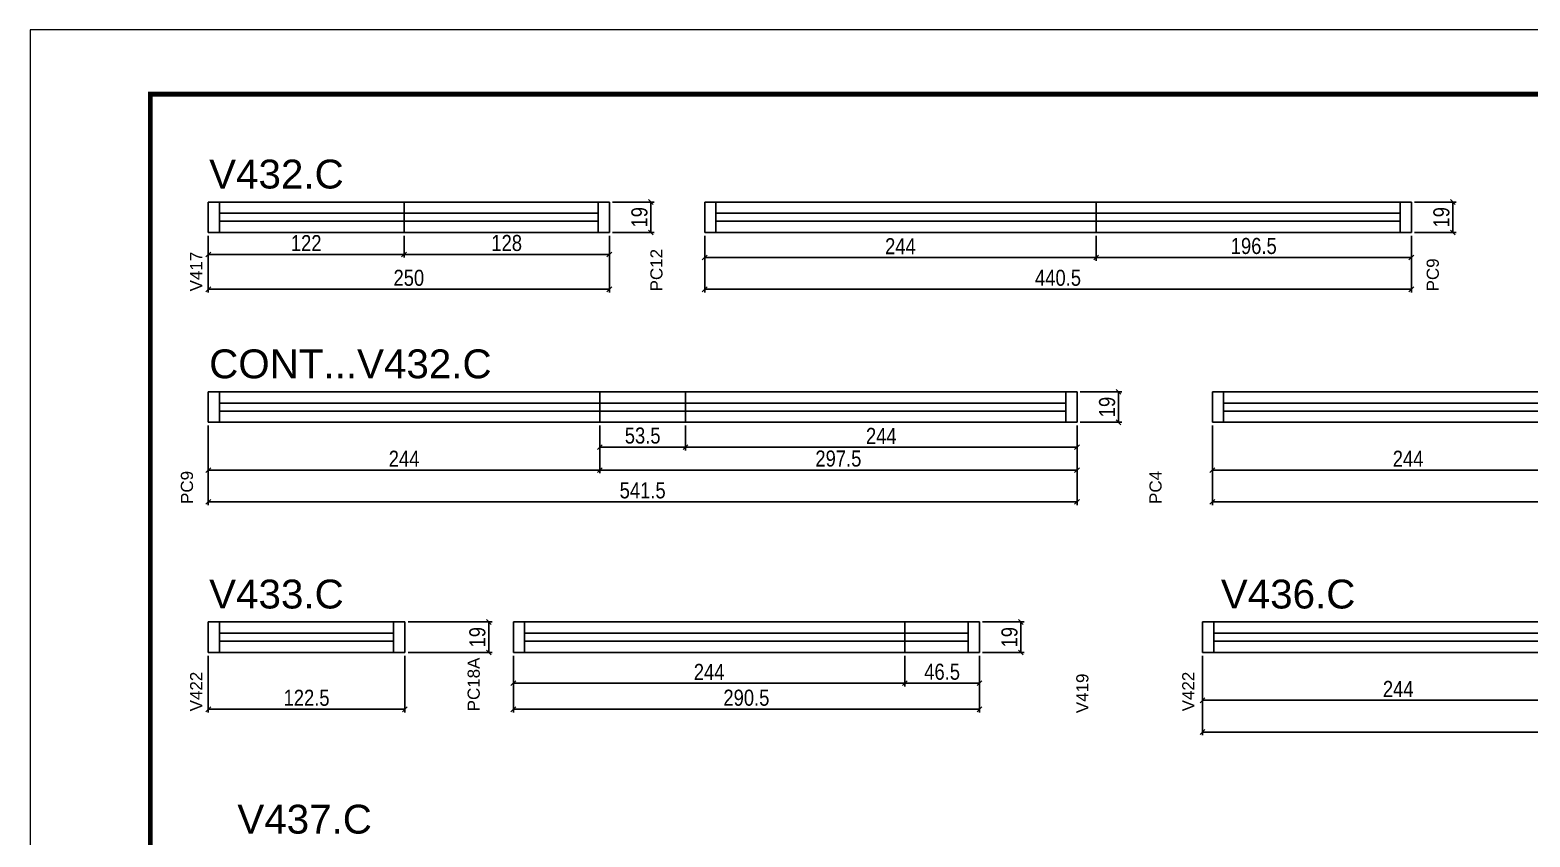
# Model space of a CAD drawing. Extents: x -3394 to 16474, y 3662 to 14397.
# Drawn here: x 7442 to 8377, y 11597 to 12099 of the extents above; entities that cross this region are included whole.
import ezdxf

# ---------------------------------------------------------------- set-up
doc = ezdxf.new("R2010")
doc.units = 0
doc.linetypes.add('DASHED', pattern=[0.75, 0.5, -0.25])
doc.layers.get('0').update_dxf_attribs({"linetype": 'CONTINUOUS'})
doc.layers.get('Defpoints').update_dxf_attribs({"linetype": 'CONTINUOUS'})
for name, color, linetype in [('COTA', 241, 'CONTINUOUS'), ('NOMENCLATURA', 7, 'CONTINUOUS'), ('Painéis', 200, 'CONTINUOUS'), ('SARR_2.2x7', 40, 'CONTINUOUS')]:
    doc.layers.add(name, color=color, linetype=linetype)
doc.layers.add('Folhas', color=255, linetype='CONTINUOUS', lineweight=9)
doc.layers.add('SARRAFO DE PRESSAO', color=251, linetype='DASHED', lineweight=9)
doc.styles.add('ARIAL', font='arial.ttf')
doc.styles.add('COTA TECNICA', font='techl___.ttf', dxfattribs={"height": 10})
doc.dimstyles.new('PAINEL', dxfattribs={"dimtxt": 10, "dimasz": 3, "dimexe": 3, "dimexo": 3, "dimgap": 3, "dimtad": 1, "dimdec": 1, "dimzin": 12, "dimdsep": 46, "dimtxsty": 'COTA TECNICA', "dimblk1": 'OBLIQUE', "dimblk2": 'OBLIQUE', "dimsah": 1, "dimcen": 0.9, "dimclrd": 4, "dimclre": 4, "dimclrt": 240, "dimadec": 1, "dimazin": 3, "dimtfac": 1, "dimtdec": 1, "dimtmove": 0, "dimatfit": 3, "dimfxl": 1, "dimtolj": 1, "dimtzin": 12, "dimarcsym": 0})

# ---------------------------------------------------------------- blocks, each defined once
blk = doc.blocks.new('9999999999')
at = {"layer": 'Folhas'}
blk.add_lwpolyline([(98138.98, 34190.21), (99623.98, 34190.21), (99623.98, 35240.21), (98138.98, 35240.21)], close=True, dxfattribs=at)
at = {"layer": 'Folhas', "color": 30, "const_width": 3}
blk.add_lwpolyline([(98213.98, 34230.21), (99583.98, 34230.21), (99583.98, 35200.21), (98213.98, 35200.21)], close=True, dxfattribs=at)
blk = doc.blocks.new('_Oblique')
at = {"color": 0, "linetype": 'ByBlock', "lineweight": -2}
blk.add_line((-0.5, -0.5), (0.5, 0.5), dxfattribs=at)
blk = doc.blocks.new('*D217')
at = {"layer": 'COTA', "color": 4, "linetype": 'Continuous', "lineweight": -2, "transparency": 16777216}
for p, q in [((7805.33, 11992.23), (7831.2, 11992.23)), ((7829.2, 11992.23), (7829.2, 11973.23)), ((7805.33, 11973.23), (7831.2, 11973.23))]:
    blk.add_line(p, q, dxfattribs=at)
at = {"layer": 'Defpoints', "color": 0, "linetype": 'Continuous', "transparency": 16777216}
for p in [(7803.33, 11992.23), (7803.33, 11973.23), (7829.2, 11973.23)]:
    blk.add_point(p, dxfattribs=at)
at = {"layer": 'COTA', "color": 4, "linetype": 'Continuous', "lineweight": -2, "transparency": 16777216, "xscale": 3, "yscale": 3, "zscale": 3}
for p, rotation in [((7829.2, 11992.23), 90), ((7829.2, 11973.23), 270)]:
    blk.add_blockref('_Oblique', p, dxfattribs=dict(at, rotation=rotation))
at = {"layer": 'COTA', "color": 240, "linetype": 'Continuous', "transparency": 16777216, "insert": (7822.11, 11982.73), "char_height": 10, "attachment_point": 5, "rotation": 90, "style": 'COTA TECNICA'}
blk.add_mtext('\\A1;19', dxfattribs=at)
blk = doc.blocks.new('*D218')
at = {"layer": 'COTA', "color": 4, "linetype": 'Continuous', "lineweight": -2, "transparency": 16777216}
for p, q in [((7553.36, 11971.23), (7553.36, 11935.85)), ((7803.33, 11971.23), (7803.33, 11935.85)), ((7803.33, 11937.85), (7553.36, 11937.85))]:
    blk.add_line(p, q, dxfattribs=at)
at = {"layer": 'Defpoints', "color": 0, "linetype": 'Continuous', "transparency": 16777216}
for p in [(7553.36, 11973.23), (7803.33, 11973.23), (7553.36, 11937.85)]:
    blk.add_point(p, dxfattribs=at)
at = {"layer": 'COTA', "color": 4, "linetype": 'Continuous', "lineweight": -2, "transparency": 16777216, "xscale": 3, "yscale": 3, "zscale": 3, "rotation": 180}
blk.add_blockref('_Oblique', (7553.36, 11937.85), dxfattribs=at)
at = {"layer": 'COTA', "color": 4, "linetype": 'Continuous', "lineweight": -2, "transparency": 16777216, "xscale": 3, "yscale": 3, "zscale": 3}
blk.add_blockref('_Oblique', (7803.33, 11937.85), dxfattribs=at)
at = {"layer": 'COTA', "color": 240, "linetype": 'Continuous', "transparency": 16777216, "insert": (7678.34, 11944.96), "char_height": 10, "attachment_point": 5, "style": 'COTA TECNICA'}
blk.add_mtext('\\A1;250', dxfattribs=at)
blk = doc.blocks.new('*D219')
at = {"layer": 'COTA', "color": 4, "linetype": 'Continuous', "lineweight": -2, "transparency": 16777216}
for p, q in [((8305.22, 11992.23), (8331.09, 11992.23)), ((8329.09, 11992.23), (8329.09, 11973.23)), ((8305.22, 11973.23), (8331.09, 11973.23))]:
    blk.add_line(p, q, dxfattribs=at)
at = {"layer": 'Defpoints', "color": 0, "linetype": 'Continuous', "transparency": 16777216}
for p in [(8303.22, 11992.23), (8303.22, 11973.23), (8329.09, 11973.23)]:
    blk.add_point(p, dxfattribs=at)
at = {"layer": 'COTA', "color": 4, "linetype": 'Continuous', "lineweight": -2, "transparency": 16777216, "xscale": 3, "yscale": 3, "zscale": 3}
for p, rotation in [((8329.09, 11992.23), 90), ((8329.09, 11973.23), 270)]:
    blk.add_blockref('_Oblique', p, dxfattribs=dict(at, rotation=rotation))
at = {"layer": 'COTA', "color": 240, "linetype": 'Continuous', "transparency": 16777216, "insert": (8322, 11982.73), "char_height": 10, "attachment_point": 5, "rotation": 90, "style": 'COTA TECNICA'}
blk.add_mtext('\\A1;19', dxfattribs=at)
blk = doc.blocks.new('*D220')
at = {"layer": 'COTA', "color": 4, "linetype": 'Continuous', "lineweight": -2, "transparency": 16777216}
for p, q in [((7862.76, 11971.23), (7862.76, 11935.85)), ((8303.22, 11971.23), (8303.22, 11935.85)), ((8303.22, 11937.85), (7862.76, 11937.85))]:
    blk.add_line(p, q, dxfattribs=at)
at = {"layer": 'Defpoints', "color": 0, "linetype": 'Continuous', "transparency": 16777216}
for p in [(7862.76, 11973.23), (8303.22, 11973.23), (7862.76, 11937.85)]:
    blk.add_point(p, dxfattribs=at)
at = {"layer": 'COTA', "color": 4, "linetype": 'Continuous', "lineweight": -2, "transparency": 16777216, "xscale": 3, "yscale": 3, "zscale": 3, "rotation": 180}
blk.add_blockref('_Oblique', (7862.76, 11937.85), dxfattribs=at)
at = {"layer": 'COTA', "color": 4, "linetype": 'Continuous', "lineweight": -2, "transparency": 16777216, "xscale": 3, "yscale": 3, "zscale": 3}
blk.add_blockref('_Oblique', (8303.22, 11937.85), dxfattribs=at)
at = {"layer": 'COTA', "color": 240, "linetype": 'Continuous', "transparency": 16777216, "insert": (8082.99, 11944.96), "char_height": 10, "attachment_point": 5, "style": 'COTA TECNICA'}
blk.add_mtext('\\A1;440.5', dxfattribs=at)
blk = doc.blocks.new('*D221')
at = {"layer": 'COTA', "color": 4, "linetype": 'Continuous', "lineweight": -2, "transparency": 16777216}
for p, q in [((7862.76, 11971.23), (7862.76, 11955.64)), ((8106.76, 11971.23), (8106.76, 11955.64)), ((7862.76, 11957.64), (8106.76, 11957.64))]:
    blk.add_line(p, q, dxfattribs=at)
at = {"layer": 'Defpoints', "color": 0, "linetype": 'Continuous', "transparency": 16777216}
for p in [(7862.76, 11973.23), (8106.76, 11973.23), (8106.76, 11957.64)]:
    blk.add_point(p, dxfattribs=at)
at = {"layer": 'COTA', "color": 4, "linetype": 'Continuous', "lineweight": -2, "transparency": 16777216, "xscale": 3, "yscale": 3, "zscale": 3, "rotation": 180}
blk.add_blockref('_Oblique', (7862.76, 11957.64), dxfattribs=at)
at = {"layer": 'COTA', "color": 4, "linetype": 'Continuous', "lineweight": -2, "transparency": 16777216, "xscale": 3, "yscale": 3, "zscale": 3}
blk.add_blockref('_Oblique', (8106.76, 11957.64), dxfattribs=at)
at = {"layer": 'COTA', "color": 240, "linetype": 'Continuous', "transparency": 16777216, "insert": (7984.76, 11964.71), "char_height": 10, "attachment_point": 5, "style": 'COTA TECNICA'}
blk.add_mtext('\\A1;244', dxfattribs=at)
blk = doc.blocks.new('*D222')
at = {"layer": 'COTA', "color": 4, "linetype": 'Continuous', "lineweight": -2, "transparency": 16777216}
for p, q in [((8106.76, 11971.23), (8106.76, 11955.64)), ((8303.22, 11971.23), (8303.22, 11955.64)), ((8106.76, 11957.64), (8303.22, 11957.64))]:
    blk.add_line(p, q, dxfattribs=at)
at = {"layer": 'Defpoints', "color": 0, "linetype": 'Continuous', "transparency": 16777216}
for p in [(8106.76, 11973.23), (8303.22, 11973.23), (8303.22, 11957.64)]:
    blk.add_point(p, dxfattribs=at)
at = {"layer": 'COTA', "color": 4, "linetype": 'Continuous', "lineweight": -2, "transparency": 16777216, "xscale": 3, "yscale": 3, "zscale": 3, "rotation": 180}
blk.add_blockref('_Oblique', (8106.76, 11957.64), dxfattribs=at)
at = {"layer": 'COTA', "color": 4, "linetype": 'Continuous', "lineweight": -2, "transparency": 16777216, "xscale": 3, "yscale": 3, "zscale": 3}
blk.add_blockref('_Oblique', (8303.22, 11957.64), dxfattribs=at)
at = {"layer": 'COTA', "color": 240, "linetype": 'Continuous', "transparency": 16777216, "insert": (8204.99, 11964.78), "char_height": 10, "attachment_point": 5, "style": 'COTA TECNICA'}
blk.add_mtext('\\A1;196.5', dxfattribs=at)
blk = doc.blocks.new('*D223')
at = {"layer": 'COTA', "color": 4, "linetype": 'Continuous', "lineweight": -2, "transparency": 16777216}
for p, q in [((8096.83, 11873.99), (8122.7, 11873.99)), ((8120.7, 11873.99), (8120.7, 11854.99)), ((8096.83, 11854.99), (8122.7, 11854.99))]:
    blk.add_line(p, q, dxfattribs=at)
at = {"layer": 'Defpoints', "color": 0, "linetype": 'Continuous', "transparency": 16777216}
for p in [(8094.83, 11873.99), (8094.83, 11854.99), (8120.7, 11854.99)]:
    blk.add_point(p, dxfattribs=at)
at = {"layer": 'COTA', "color": 4, "linetype": 'Continuous', "lineweight": -2, "transparency": 16777216, "xscale": 3, "yscale": 3, "zscale": 3}
for p, rotation in [((8120.7, 11873.99), 90), ((8120.7, 11854.99), 270)]:
    blk.add_blockref('_Oblique', p, dxfattribs=dict(at, rotation=rotation))
at = {"layer": 'COTA', "color": 240, "linetype": 'Continuous', "transparency": 16777216, "insert": (8113.61, 11864.49), "char_height": 10, "attachment_point": 5, "rotation": 90, "style": 'COTA TECNICA'}
blk.add_mtext('\\A1;19', dxfattribs=at)
blk = doc.blocks.new('*D224')
at = {"layer": 'COTA', "color": 4, "linetype": 'Continuous', "lineweight": -2, "transparency": 16777216}
for p, q in [((7553.36, 11852.99), (7553.36, 11803.42)), ((8094.83, 11852.99), (8094.83, 11803.42)), ((8094.83, 11805.42), (7553.36, 11805.42))]:
    blk.add_line(p, q, dxfattribs=at)
at = {"layer": 'Defpoints', "color": 0, "linetype": 'Continuous', "transparency": 16777216}
for p in [(7553.36, 11854.99), (8094.83, 11854.99), (7553.36, 11805.42)]:
    blk.add_point(p, dxfattribs=at)
at = {"layer": 'COTA', "color": 4, "linetype": 'Continuous', "lineweight": -2, "transparency": 16777216, "xscale": 3, "yscale": 3, "zscale": 3, "rotation": 180}
blk.add_blockref('_Oblique', (7553.36, 11805.42), dxfattribs=at)
at = {"layer": 'COTA', "color": 4, "linetype": 'Continuous', "lineweight": -2, "transparency": 16777216, "xscale": 3, "yscale": 3, "zscale": 3}
blk.add_blockref('_Oblique', (8094.83, 11805.42), dxfattribs=at)
at = {"layer": 'COTA', "color": 240, "linetype": 'Continuous', "transparency": 16777216, "insert": (7824.09, 11812.53), "char_height": 10, "attachment_point": 5, "style": 'COTA TECNICA'}
blk.add_mtext('\\A1;541.5', dxfattribs=at)
blk = doc.blocks.new('*D225')
at = {"layer": 'COTA', "color": 4, "linetype": 'Continuous', "lineweight": -2, "transparency": 16777216}
for p, q in [((7553.36, 11852.99), (7553.36, 11823.21)), ((7797.36, 11852.99), (7797.36, 11823.21)), ((7553.36, 11825.21), (7797.36, 11825.21))]:
    blk.add_line(p, q, dxfattribs=at)
at = {"layer": 'Defpoints', "color": 0, "linetype": 'Continuous', "transparency": 16777216}
for p in [(7553.36, 11854.99), (7797.36, 11854.99), (7797.36, 11825.21)]:
    blk.add_point(p, dxfattribs=at)
at = {"layer": 'COTA', "color": 4, "linetype": 'Continuous', "lineweight": -2, "transparency": 16777216, "xscale": 3, "yscale": 3, "zscale": 3, "rotation": 180}
blk.add_blockref('_Oblique', (7553.36, 11825.21), dxfattribs=at)
at = {"layer": 'COTA', "color": 4, "linetype": 'Continuous', "lineweight": -2, "transparency": 16777216, "xscale": 3, "yscale": 3, "zscale": 3}
blk.add_blockref('_Oblique', (7797.36, 11825.21), dxfattribs=at)
at = {"layer": 'COTA', "color": 240, "linetype": 'Continuous', "transparency": 16777216, "insert": (7675.36, 11832.29), "char_height": 10, "attachment_point": 5, "style": 'COTA TECNICA'}
blk.add_mtext('\\A1;244', dxfattribs=at)
blk = doc.blocks.new('*D226')
at = {"layer": 'COTA', "color": 4, "linetype": 'Continuous', "lineweight": -2, "transparency": 16777216}
for p, q in [((7797.36, 11852.99), (7797.36, 11823.21)), ((8094.83, 11852.99), (8094.83, 11823.21)), ((7797.36, 11825.21), (8094.83, 11825.21))]:
    blk.add_line(p, q, dxfattribs=at)
at = {"layer": 'Defpoints', "color": 0, "linetype": 'Continuous', "transparency": 16777216}
for p in [(7797.36, 11854.99), (8094.83, 11854.99), (8094.83, 11825.21)]:
    blk.add_point(p, dxfattribs=at)
at = {"layer": 'COTA', "color": 4, "linetype": 'Continuous', "lineweight": -2, "transparency": 16777216, "xscale": 3, "yscale": 3, "zscale": 3, "rotation": 180}
blk.add_blockref('_Oblique', (7797.36, 11825.21), dxfattribs=at)
at = {"layer": 'COTA', "color": 4, "linetype": 'Continuous', "lineweight": -2, "transparency": 16777216, "xscale": 3, "yscale": 3, "zscale": 3}
blk.add_blockref('_Oblique', (8094.83, 11825.21), dxfattribs=at)
at = {"layer": 'COTA', "color": 240, "linetype": 'Continuous', "transparency": 16777216, "insert": (7946.09, 11832.35), "char_height": 10, "attachment_point": 5, "style": 'COTA TECNICA'}
blk.add_mtext('\\A1;297.5', dxfattribs=at)
blk = doc.blocks.new('*D227')
at = {"layer": 'COTA', "color": 4, "linetype": 'Continuous', "lineweight": -2, "transparency": 16777216}
for p, q in [((7797.36, 11852.99), (7797.36, 11837.45)), ((7850.83, 11852.99), (7850.83, 11837.45)), ((7797.36, 11839.45), (7850.83, 11839.45))]:
    blk.add_line(p, q, dxfattribs=at)
at = {"layer": 'Defpoints', "color": 0, "linetype": 'Continuous', "transparency": 16777216}
for p in [(7797.36, 11854.99), (7850.83, 11854.99), (7850.83, 11839.45)]:
    blk.add_point(p, dxfattribs=at)
at = {"layer": 'COTA', "color": 4, "linetype": 'Continuous', "lineweight": -2, "transparency": 16777216, "xscale": 3, "yscale": 3, "zscale": 3, "rotation": 180}
blk.add_blockref('_Oblique', (7797.36, 11839.45), dxfattribs=at)
at = {"layer": 'COTA', "color": 4, "linetype": 'Continuous', "lineweight": -2, "transparency": 16777216, "xscale": 3, "yscale": 3, "zscale": 3}
blk.add_blockref('_Oblique', (7850.83, 11839.45), dxfattribs=at)
at = {"layer": 'COTA', "color": 240, "linetype": 'Continuous', "transparency": 16777216, "insert": (7824.09, 11846.67), "char_height": 10, "attachment_point": 5, "style": 'COTA TECNICA'}
blk.add_mtext('\\A1;53.5', dxfattribs=at)
blk = doc.blocks.new('*D228')
at = {"layer": 'COTA', "color": 4, "linetype": 'Continuous', "lineweight": -2, "transparency": 16777216}
for p, q in [((7850.83, 11852.99), (7850.83, 11837.45)), ((8094.83, 11852.99), (8094.83, 11837.45)), ((7850.83, 11839.45), (8094.83, 11839.45))]:
    blk.add_line(p, q, dxfattribs=at)
at = {"layer": 'Defpoints', "color": 0, "linetype": 'Continuous', "transparency": 16777216}
for p in [(7850.83, 11854.99), (8094.83, 11854.99), (8094.83, 11839.45)]:
    blk.add_point(p, dxfattribs=at)
at = {"layer": 'COTA', "color": 4, "linetype": 'Continuous', "lineweight": -2, "transparency": 16777216, "xscale": 3, "yscale": 3, "zscale": 3, "rotation": 180}
blk.add_blockref('_Oblique', (7850.83, 11839.45), dxfattribs=at)
at = {"layer": 'COTA', "color": 4, "linetype": 'Continuous', "lineweight": -2, "transparency": 16777216, "xscale": 3, "yscale": 3, "zscale": 3}
blk.add_blockref('_Oblique', (8094.83, 11839.45), dxfattribs=at)
at = {"layer": 'COTA', "color": 240, "linetype": 'Continuous', "transparency": 16777216, "insert": (7972.83, 11846.52), "char_height": 10, "attachment_point": 5, "style": 'COTA TECNICA'}
blk.add_mtext('\\A1;244', dxfattribs=at)
blk = doc.blocks.new('*D232')
at = {"layer": 'COTA', "color": 4, "linetype": 'Continuous', "lineweight": -2, "transparency": 16777216}
for p, q in [((8179.18, 11852.99), (8179.18, 11803.42)), ((8710.15, 11852.99), (8710.15, 11803.42)), ((8710.15, 11805.42), (8179.18, 11805.42))]:
    blk.add_line(p, q, dxfattribs=at)
at = {"layer": 'Defpoints', "color": 0, "linetype": 'Continuous', "transparency": 16777216}
for p in [(8179.18, 11854.99), (8710.15, 11854.99), (8179.18, 11805.42)]:
    blk.add_point(p, dxfattribs=at)
at = {"layer": 'COTA', "color": 4, "linetype": 'Continuous', "lineweight": -2, "transparency": 16777216, "xscale": 3, "yscale": 3, "zscale": 3, "rotation": 180}
blk.add_blockref('_Oblique', (8179.18, 11805.42), dxfattribs=at)
at = {"layer": 'COTA', "color": 4, "linetype": 'Continuous', "lineweight": -2, "transparency": 16777216, "xscale": 3, "yscale": 3, "zscale": 3}
blk.add_blockref('_Oblique', (8710.15, 11805.42), dxfattribs=at)
at = {"layer": 'COTA', "color": 240, "linetype": 'Continuous', "transparency": 16777216, "insert": (8444.66, 11812.64), "char_height": 10, "attachment_point": 5, "style": 'COTA TECNICA'}
blk.add_mtext('\\A1;531', dxfattribs=at)
blk = doc.blocks.new('*D233')
at = {"layer": 'COTA', "color": 4, "linetype": 'Continuous', "lineweight": -2, "transparency": 16777216}
for p, q in [((8179.18, 11852.99), (8179.18, 11823.21)), ((8423.18, 11852.99), (8423.18, 11823.21)), ((8179.18, 11825.21), (8423.18, 11825.21))]:
    blk.add_line(p, q, dxfattribs=at)
at = {"layer": 'Defpoints', "color": 0, "linetype": 'Continuous', "transparency": 16777216}
for p in [(8179.18, 11854.99), (8423.18, 11854.99), (8423.18, 11825.21)]:
    blk.add_point(p, dxfattribs=at)
at = {"layer": 'COTA', "color": 4, "linetype": 'Continuous', "lineweight": -2, "transparency": 16777216, "xscale": 3, "yscale": 3, "zscale": 3, "rotation": 180}
blk.add_blockref('_Oblique', (8179.18, 11825.21), dxfattribs=at)
at = {"layer": 'COTA', "color": 4, "linetype": 'Continuous', "lineweight": -2, "transparency": 16777216, "xscale": 3, "yscale": 3, "zscale": 3}
blk.add_blockref('_Oblique', (8423.18, 11825.21), dxfattribs=at)
at = {"layer": 'COTA', "color": 240, "linetype": 'Continuous', "transparency": 16777216, "insert": (8301.18, 11832.29), "char_height": 10, "attachment_point": 5, "style": 'COTA TECNICA'}
blk.add_mtext('\\A1;244', dxfattribs=at)
blk = doc.blocks.new('*D235')
at = {"layer": 'COTA', "color": 4, "linetype": 'Continuous', "lineweight": -2, "transparency": 16777216}
for p, q in [((7677.83, 11730.57), (7730.2, 11730.57)), ((7728.2, 11730.57), (7728.2, 11711.57)), ((7677.83, 11711.57), (7730.2, 11711.57))]:
    blk.add_line(p, q, dxfattribs=at)
at = {"layer": 'Defpoints', "color": 0, "linetype": 'Continuous', "transparency": 16777216}
for p in [(7675.83, 11730.57), (7675.83, 11711.57), (7728.2, 11711.57)]:
    blk.add_point(p, dxfattribs=at)
at = {"layer": 'COTA', "color": 4, "linetype": 'Continuous', "lineweight": -2, "transparency": 16777216, "xscale": 3, "yscale": 3, "zscale": 3}
for p, rotation in [((7728.2, 11730.57), 90), ((7728.2, 11711.57), 270)]:
    blk.add_blockref('_Oblique', p, dxfattribs=dict(at, rotation=rotation))
at = {"layer": 'COTA', "color": 240, "linetype": 'Continuous', "transparency": 16777216, "insert": (7721.11, 11721.07), "char_height": 10, "attachment_point": 5, "rotation": 90, "style": 'COTA TECNICA'}
blk.add_mtext('\\A1;19', dxfattribs=at)
blk = doc.blocks.new('*D236')
at = {"layer": 'COTA', "color": 4, "linetype": 'Continuous', "lineweight": -2, "transparency": 16777216}
for p, q in [((7553.36, 11709.57), (7553.36, 11674.19)), ((7675.83, 11709.57), (7675.83, 11674.19)), ((7675.83, 11676.19), (7553.36, 11676.19))]:
    blk.add_line(p, q, dxfattribs=at)
at = {"layer": 'Defpoints', "color": 0, "linetype": 'Continuous', "transparency": 16777216}
for p in [(7553.36, 11711.57), (7675.83, 11711.57), (7553.36, 11676.19)]:
    blk.add_point(p, dxfattribs=at)
at = {"layer": 'COTA', "color": 4, "linetype": 'Continuous', "lineweight": -2, "transparency": 16777216, "xscale": 3, "yscale": 3, "zscale": 3, "rotation": 180}
blk.add_blockref('_Oblique', (7553.36, 11676.19), dxfattribs=at)
at = {"layer": 'COTA', "color": 4, "linetype": 'Continuous', "lineweight": -2, "transparency": 16777216, "xscale": 3, "yscale": 3, "zscale": 3}
blk.add_blockref('_Oblique', (7675.83, 11676.19), dxfattribs=at)
at = {"layer": 'COTA', "color": 240, "linetype": 'Continuous', "transparency": 16777216, "insert": (7614.59, 11683.3), "char_height": 10, "attachment_point": 5, "style": 'COTA TECNICA'}
blk.add_mtext('\\A1;122.5', dxfattribs=at)
blk = doc.blocks.new('*D303')
at = {"layer": 'COTA', "color": 4, "linetype": 'Continuous', "lineweight": -2, "transparency": 16777216}
for p, q in [((8035.99, 11730.57), (8061.85, 11730.57)), ((8059.85, 11730.57), (8059.85, 11711.57)), ((8035.99, 11711.57), (8061.85, 11711.57))]:
    blk.add_line(p, q, dxfattribs=at)
at = {"layer": 'Defpoints', "color": 0, "linetype": 'Continuous', "transparency": 16777216}
for p in [(8033.99, 11730.57), (8033.99, 11711.57), (8059.85, 11711.57)]:
    blk.add_point(p, dxfattribs=at)
at = {"layer": 'COTA', "color": 4, "linetype": 'Continuous', "lineweight": -2, "transparency": 16777216, "xscale": 3, "yscale": 3, "zscale": 3}
for p, rotation in [((8059.85, 11730.57), 90), ((8059.85, 11711.57), 270)]:
    blk.add_blockref('_Oblique', p, dxfattribs=dict(at, rotation=rotation))
at = {"layer": 'COTA', "color": 240, "linetype": 'Continuous', "transparency": 16777216, "insert": (8052.77, 11721.07), "char_height": 10, "attachment_point": 5, "rotation": 90, "style": 'COTA TECNICA'}
blk.add_mtext('\\A1;19', dxfattribs=at)
blk = doc.blocks.new('*D304')
at = {"layer": 'COTA', "color": 4, "linetype": 'Continuous', "lineweight": -2, "transparency": 16777216}
for p, q in [((7743.52, 11709.57), (7743.52, 11674.19)), ((8033.99, 11709.57), (8033.99, 11674.19)), ((8033.99, 11676.19), (7743.52, 11676.19))]:
    blk.add_line(p, q, dxfattribs=at)
at = {"layer": 'Defpoints', "color": 0, "linetype": 'Continuous', "transparency": 16777216}
for p in [(7743.52, 11711.57), (8033.99, 11711.57), (7743.52, 11676.19)]:
    blk.add_point(p, dxfattribs=at)
at = {"layer": 'COTA', "color": 4, "linetype": 'Continuous', "lineweight": -2, "transparency": 16777216, "xscale": 3, "yscale": 3, "zscale": 3, "rotation": 180}
blk.add_blockref('_Oblique', (7743.52, 11676.19), dxfattribs=at)
at = {"layer": 'COTA', "color": 4, "linetype": 'Continuous', "lineweight": -2, "transparency": 16777216, "xscale": 3, "yscale": 3, "zscale": 3}
blk.add_blockref('_Oblique', (8033.99, 11676.19), dxfattribs=at)
at = {"layer": 'COTA', "color": 240, "linetype": 'Continuous', "transparency": 16777216, "insert": (7888.75, 11683.33), "char_height": 10, "attachment_point": 5, "style": 'COTA TECNICA'}
blk.add_mtext('\\A1;290.5', dxfattribs=at)
blk = doc.blocks.new('*D305')
at = {"layer": 'COTA', "color": 4, "linetype": 'Continuous', "lineweight": -2, "transparency": 16777216}
for p, q in [((7743.52, 11709.57), (7743.52, 11690.4)), ((7987.52, 11709.57), (7987.52, 11690.4)), ((7743.52, 11692.4), (7987.52, 11692.4))]:
    blk.add_line(p, q, dxfattribs=at)
at = {"layer": 'Defpoints', "color": 0, "linetype": 'Continuous', "transparency": 16777216}
for p in [(7743.52, 11711.57), (7987.52, 11711.57), (7987.52, 11692.4)]:
    blk.add_point(p, dxfattribs=at)
at = {"layer": 'COTA', "color": 4, "linetype": 'Continuous', "lineweight": -2, "transparency": 16777216, "xscale": 3, "yscale": 3, "zscale": 3, "rotation": 180}
blk.add_blockref('_Oblique', (7743.52, 11692.4), dxfattribs=at)
at = {"layer": 'COTA', "color": 4, "linetype": 'Continuous', "lineweight": -2, "transparency": 16777216, "xscale": 3, "yscale": 3, "zscale": 3}
blk.add_blockref('_Oblique', (7987.52, 11692.4), dxfattribs=at)
at = {"layer": 'COTA', "color": 240, "linetype": 'Continuous', "transparency": 16777216, "insert": (7865.52, 11699.48), "char_height": 10, "attachment_point": 5, "style": 'COTA TECNICA'}
blk.add_mtext('\\A1;244', dxfattribs=at)
blk = doc.blocks.new('*D306')
at = {"layer": 'COTA', "color": 4, "linetype": 'Continuous', "lineweight": -2, "transparency": 16777216}
for p, q in [((7987.52, 11709.57), (7987.52, 11690.4)), ((8033.99, 11709.57), (8033.99, 11690.4)), ((7987.52, 11692.4), (8033.99, 11692.4))]:
    blk.add_line(p, q, dxfattribs=at)
at = {"layer": 'Defpoints', "color": 0, "linetype": 'Continuous', "transparency": 16777216}
for p in [(7987.52, 11711.57), (8033.99, 11711.57), (8033.99, 11692.4)]:
    blk.add_point(p, dxfattribs=at)
at = {"layer": 'COTA', "color": 4, "linetype": 'Continuous', "lineweight": -2, "transparency": 16777216, "xscale": 3, "yscale": 3, "zscale": 3, "rotation": 180}
blk.add_blockref('_Oblique', (7987.52, 11692.4), dxfattribs=at)
at = {"layer": 'COTA', "color": 4, "linetype": 'Continuous', "lineweight": -2, "transparency": 16777216, "xscale": 3, "yscale": 3, "zscale": 3}
blk.add_blockref('_Oblique', (8033.99, 11692.4), dxfattribs=at)
at = {"layer": 'COTA', "color": 240, "linetype": 'Continuous', "transparency": 16777216, "insert": (8010.75, 11699.51), "char_height": 10, "attachment_point": 5, "style": 'COTA TECNICA'}
blk.add_mtext('\\A1;46.5', dxfattribs=at)
blk = doc.blocks.new('*D308')
at = {"layer": 'COTA', "color": 4, "linetype": 'Continuous', "lineweight": -2, "transparency": 16777216}
for p, q in [((8173.03, 11709.57), (8173.03, 11660)), ((8731, 11709.57), (8731, 11660)), ((8731, 11662), (8173.03, 11662))]:
    blk.add_line(p, q, dxfattribs=at)
at = {"layer": 'Defpoints', "color": 0, "linetype": 'Continuous', "transparency": 16777216}
for p in [(8173.03, 11711.57), (8731, 11711.57), (8173.03, 11662)]:
    blk.add_point(p, dxfattribs=at)
at = {"layer": 'COTA', "color": 4, "linetype": 'Continuous', "lineweight": -2, "transparency": 16777216, "xscale": 3, "yscale": 3, "zscale": 3, "rotation": 180}
blk.add_blockref('_Oblique', (8173.03, 11662), dxfattribs=at)
at = {"layer": 'COTA', "color": 4, "linetype": 'Continuous', "lineweight": -2, "transparency": 16777216, "xscale": 3, "yscale": 3, "zscale": 3}
blk.add_blockref('_Oblique', (8731, 11662), dxfattribs=at)
at = {"layer": 'COTA', "color": 240, "linetype": 'Continuous', "transparency": 16777216, "insert": (8452.02, 11669.14), "char_height": 10, "attachment_point": 5, "style": 'COTA TECNICA'}
blk.add_mtext('\\A1;558', dxfattribs=at)
blk = doc.blocks.new('*D343')
at = {"layer": 'COTA', "color": 4, "linetype": 'Continuous', "lineweight": -2, "transparency": 16777216}
for p, q in [((8173.03, 11709.57), (8173.03, 11679.79)), ((8417.03, 11709.57), (8417.03, 11679.79)), ((8173.03, 11681.79), (8417.03, 11681.79))]:
    blk.add_line(p, q, dxfattribs=at)
at = {"layer": 'Defpoints', "color": 0, "linetype": 'Continuous', "transparency": 16777216}
for p in [(8173.03, 11711.57), (8417.03, 11711.57), (8417.03, 11681.79)]:
    blk.add_point(p, dxfattribs=at)
at = {"layer": 'COTA', "color": 4, "linetype": 'Continuous', "lineweight": -2, "transparency": 16777216, "xscale": 3, "yscale": 3, "zscale": 3, "rotation": 180}
blk.add_blockref('_Oblique', (8173.03, 11681.79), dxfattribs=at)
at = {"layer": 'COTA', "color": 4, "linetype": 'Continuous', "lineweight": -2, "transparency": 16777216, "xscale": 3, "yscale": 3, "zscale": 3}
blk.add_blockref('_Oblique', (8417.03, 11681.79), dxfattribs=at)
at = {"layer": 'COTA', "color": 240, "linetype": 'Continuous', "transparency": 16777216, "insert": (8295.03, 11688.87), "char_height": 10, "attachment_point": 5, "style": 'COTA TECNICA'}
blk.add_mtext('\\A1;244', dxfattribs=at)
blk = doc.blocks.new('*D374')
at = {"layer": 'COTA', "color": 4, "linetype": 'Continuous', "lineweight": -2, "transparency": 16777216}
for p, q in [((7553.36, 11971.23), (7553.36, 11957.58)), ((7675.36, 11971.23), (7675.36, 11957.58)), ((7553.36, 11959.58), (7675.36, 11959.58))]:
    blk.add_line(p, q, dxfattribs=at)
at = {"layer": 'Defpoints', "color": 0, "linetype": 'Continuous', "transparency": 16777216}
for p in [(7553.36, 11973.23), (7675.36, 11973.23), (7675.36, 11959.58)]:
    blk.add_point(p, dxfattribs=at)
at = {"layer": 'COTA', "color": 4, "linetype": 'Continuous', "lineweight": -2, "transparency": 16777216, "xscale": 3, "yscale": 3, "zscale": 3, "rotation": 180}
blk.add_blockref('_Oblique', (7553.36, 11959.58), dxfattribs=at)
at = {"layer": 'COTA', "color": 4, "linetype": 'Continuous', "lineweight": -2, "transparency": 16777216, "xscale": 3, "yscale": 3, "zscale": 3}
blk.add_blockref('_Oblique', (7675.36, 11959.58), dxfattribs=at)
at = {"layer": 'COTA', "color": 240, "linetype": 'Continuous', "transparency": 16777216, "insert": (7614.36, 11966.64), "char_height": 10, "attachment_point": 5, "style": 'COTA TECNICA'}
blk.add_mtext('\\A1;122', dxfattribs=at)
blk = doc.blocks.new('*D375')
at = {"layer": 'COTA', "color": 4, "linetype": 'Continuous', "lineweight": -2, "transparency": 16777216}
for p, q in [((7675.36, 11971.23), (7675.36, 11957.58)), ((7803.33, 11971.23), (7803.33, 11957.58)), ((7675.36, 11959.58), (7803.33, 11959.58))]:
    blk.add_line(p, q, dxfattribs=at)
at = {"layer": 'Defpoints', "color": 0, "linetype": 'Continuous', "transparency": 16777216}
for p in [(7675.36, 11973.23), (7803.33, 11973.23), (7803.33, 11959.58)]:
    blk.add_point(p, dxfattribs=at)
at = {"layer": 'COTA', "color": 4, "linetype": 'Continuous', "lineweight": -2, "transparency": 16777216, "xscale": 3, "yscale": 3, "zscale": 3, "rotation": 180}
blk.add_blockref('_Oblique', (7675.36, 11959.58), dxfattribs=at)
at = {"layer": 'COTA', "color": 4, "linetype": 'Continuous', "lineweight": -2, "transparency": 16777216, "xscale": 3, "yscale": 3, "zscale": 3}
blk.add_blockref('_Oblique', (7803.33, 11959.58), dxfattribs=at)
at = {"layer": 'COTA', "color": 240, "linetype": 'Continuous', "transparency": 16777216, "insert": (7739.34, 11966.67), "char_height": 10, "attachment_point": 5, "style": 'COTA TECNICA'}
blk.add_mtext('\\A1;128', dxfattribs=at)

msp = doc.modelspace()

# ---------------------------------------------------------------- linework, layer by layer
at = {"layer": 'Painéis', "linetype": 'Continuous'}
for p, q in [((7803.33, 11992.23), (7553.36, 11992.23)), ((7553.36, 11992.23), (7553.36, 11973.23)), ((7675.36, 11992.23), (7675.36, 11973.23)), ((7803.33, 11973.23), (7803.33, 11992.23)), ((8303.22, 11992.23), (7862.76, 11992.23)), ((7862.76, 11992.23), (7862.76, 11973.23)), ((8106.76, 11992.23), (8106.76, 11973.23)), ((8303.22, 11973.23), (8303.22, 11992.23)), ((7553.36, 11973.23), (7803.33, 11973.23)), ((7862.76, 11973.23), (8303.22, 11973.23)), ((8094.83, 11873.99), (7553.36, 11873.99)), ((7553.36, 11873.99), (7553.36, 11854.99)), ((7797.36, 11873.99), (7797.36, 11854.99)), ((7850.83, 11854.99), (7850.83, 11873.99)), ((8094.83, 11854.99), (8094.83, 11873.99)), ((8710.15, 11873.99), (8179.18, 11873.99)), ((8179.18, 11873.99), (8179.18, 11854.99)), ((7553.36, 11854.99), (8094.83, 11854.99)), ((8179.18, 11854.99), (8710.15, 11854.99)), ((8033.99, 11730.57), (7743.52, 11730.57)), ((7743.52, 11730.57), (7743.52, 11711.57)), ((7987.52, 11730.57), (7987.52, 11711.57)), ((8033.99, 11711.57), (8033.99, 11730.57)), ((8731, 11730.57), (8173.03, 11730.57)), ((8173.03, 11730.57), (8173.03, 11711.57)), ((7743.52, 11711.57), (8033.99, 11711.57)), ((8173.03, 11711.57), (8731, 11711.57))]:
    msp.add_line(p, q, dxfattribs=at)
msp.add_lwpolyline([(7553.36, 11711.57), (7675.83, 11711.57), (7675.83, 11730.57), (7553.36, 11730.57)], close=True, dxfattribs=at)
at = {"layer": 'SARR_2.2x7', "ltscale": 25}
for p, q in [((7560.36, 11992.23), (7560.36, 11973.23)), ((7796.33, 11973.23), (7796.33, 11992.23)), ((7869.76, 11992.23), (7869.76, 11973.23)), ((8296.22, 11973.23), (8296.22, 11992.23)), ((7796.33, 11985.23), (7560.36, 11985.23)), ((7560.36, 11980.23), (7796.33, 11980.23)), ((8296.22, 11985.23), (7869.76, 11985.23)), ((7869.76, 11980.23), (8296.22, 11980.23)), ((7560.36, 11873.99), (7560.36, 11854.99)), ((8087.83, 11866.99), (7560.36, 11866.99)), ((8087.83, 11854.99), (8087.83, 11873.99)), ((8186.18, 11873.99), (8186.18, 11854.99)), ((8703.15, 11866.99), (8186.18, 11866.99)), ((7560.36, 11861.99), (8087.83, 11861.99)), ((8186.18, 11861.99), (8703.15, 11861.99)), ((7560.36, 11730.57), (7560.36, 11711.57)), ((7668.83, 11730.57), (7668.83, 11711.57)), ((7750.52, 11730.57), (7750.52, 11711.57)), ((8026.99, 11711.57), (8026.99, 11730.57)), ((8180.03, 11730.57), (8180.03, 11711.57)), ((7668.83, 11723.57), (7560.36, 11723.57)), ((7560.36, 11718.57), (7668.83, 11718.57)), ((8026.99, 11723.57), (7750.52, 11723.57)), ((7750.52, 11718.57), (8026.99, 11718.57)), ((8417.03, 11723.57), (8180.03, 11723.57)), ((8180.03, 11718.57), (8417.03, 11718.57))]:
    msp.add_line(p, q, dxfattribs=at)

# ---------------------------------------------------------------- block references
at = {"layer": 'SARRAFO DE PRESSAO', "color": 6, "linetype": 'ByBlock'}
msp.add_blockref('9999999999', (-90696.77, -23140.8), dxfattribs=at)

# ---------------------------------------------------------------- texts
at = {"layer": 'NOMENCLATURA', "linetype": 'Continuous', "style": 'ARIAL'}
for s, p in [('V432.C', (7553.89, 12000.65)), ('CONT...V432.C', (7553.89, 11882.4)), ('V433.C', (7553.89, 11738.98)), ('V436.C', (8184.48, 11738.98)), ('V437.C', (7571.46, 11598.72))]:
    msp.add_text(s, height=18, dxfattribs=at).set_placement(p)
for s, p in [('V417', (7549.55, 11936.56)), ('PC12', (7836.44, 11936.56)), ('PC9', (8320.34, 11936.56)), ('PC9', (7543.81, 11804.13)), ('PC4', (8147.54, 11804.13)), ('PC18A', (7722.54, 11674.9)), ('V422', (7549.55, 11674.9)), ('V419', (8101.93, 11673.75)), ('V422', (8167.95, 11674.9))]:
    msp.add_text(s, height=7.567, rotation=90, dxfattribs=at).set_placement(p)

# ---------------------------------------------------------------- dimensions: what is measured, and where the dimension line sits
at = {"layer": 'COTA', "linetype": 'Continuous'}
for base, p1, p2, picture, middle in [((7829.2, 11973.23), (7803.33, 11992.23), (7803.33, 11973.23), '*D217', (7822.11, 11982.73)), ((8329.09, 11973.23), (8303.22, 11992.23), (8303.22, 11973.23), '*D219', (8322, 11982.73)), ((8120.7, 11854.99), (8094.83, 11873.99), (8094.83, 11854.99), '*D223', (8113.61, 11864.49)), ((7728.2, 11711.57), (7675.83, 11730.57), (7675.83, 11711.57), '*D235', (7721.11, 11721.07)), ((8059.85, 11711.57), (8033.99, 11730.57), (8033.99, 11711.57), '*D303', (8052.77, 11721.07))]:
    dim = msp.add_linear_dim(base=base, p1=p1, p2=p2, angle=90, dimstyle='PAINEL', override={"dimexe": 2, "dimexo": 2, "dimgap": 2, "dimadec": 8, "dimtix": 1, "dimatfit": 2, "dimldrblk": 'Oblique'}, dxfattribs=at)
    dim.commit()
    dim.dimension.update_dxf_attribs({"geometry": picture, "text_midpoint": middle})
for base, p1, p2, override, picture, middle in [((7553.36, 11937.85), (7803.33, 11973.23), (7553.36, 11973.23), {"dimexe": 2, "dimexo": 2, "dimgap": 2, "dimadec": 8, "dimtix": 1, "dimatfit": 2, "dimldrblk": 'Oblique'}, '*D218', (7678.34, 11944.96)), ((7675.36, 11959.58), (7553.36, 11973.23), (7675.36, 11973.23), {"dimexe": 2, "dimexo": 2, "dimgap": 2, "dimadec": 8, "dimtix": 1, "dimatfit": 2, "dimldrblk": 'Oblique'}, '*D374', (7614.36, 11966.64)), ((7803.33, 11959.58), (7675.36, 11973.23), (7803.33, 11973.23), {"dimexe": 2, "dimexo": 2, "dimgap": 2, "dimadec": 8, "dimtix": 1, "dimtmove": 1, "dimatfit": 2, "dimldrblk": 'Oblique'}, '*D375', (7739.34, 11966.67)), ((7862.76, 11937.85), (8303.22, 11973.23), (7862.76, 11973.23), {"dimexe": 2, "dimexo": 2, "dimgap": 2, "dimadec": 8, "dimtix": 1, "dimatfit": 2, "dimldrblk": 'Oblique'}, '*D220', (8082.99, 11944.96)), ((8106.76, 11957.64), (7862.76, 11973.23), (8106.76, 11973.23), {"dimexe": 2, "dimexo": 2, "dimgap": 2, "dimadec": 8, "dimtix": 1, "dimatfit": 2, "dimldrblk": 'Oblique'}, '*D221', (7984.76, 11964.71)), ((8303.22, 11957.64), (8106.76, 11973.23), (8303.22, 11973.23), {"dimexe": 2, "dimexo": 2, "dimgap": 2, "dimadec": 8, "dimtix": 1, "dimtmove": 1, "dimatfit": 2, "dimldrblk": 'Oblique'}, '*D222', (8204.99, 11964.78)), ((7553.36, 11805.42), (8094.83, 11854.99), (7553.36, 11854.99), {"dimexe": 2, "dimexo": 2, "dimgap": 2, "dimadec": 8, "dimtix": 1, "dimatfit": 2, "dimldrblk": 'Oblique'}, '*D224', (7824.09, 11812.53)), ((7797.36, 11825.21), (7553.36, 11854.99), (7797.36, 11854.99), {"dimexe": 2, "dimexo": 2, "dimgap": 2, "dimadec": 8, "dimtix": 1, "dimatfit": 2, "dimldrblk": 'Oblique'}, '*D225', (7675.36, 11832.29)), ((8094.83, 11825.21), (7797.36, 11854.99), (8094.83, 11854.99), {"dimexe": 2, "dimexo": 2, "dimgap": 2, "dimadec": 8, "dimtix": 1, "dimtmove": 1, "dimatfit": 2, "dimldrblk": 'Oblique'}, '*D226', (7946.09, 11832.35)), ((7850.83, 11839.45), (7797.36, 11854.99), (7850.83, 11854.99), {"dimexe": 2, "dimexo": 2, "dimgap": 2, "dimadec": 8, "dimtix": 1, "dimatfit": 2, "dimldrblk": 'Oblique'}, '*D227', (7824.09, 11846.67)), ((8094.83, 11839.45), (7850.83, 11854.99), (8094.83, 11854.99), {"dimexe": 2, "dimexo": 2, "dimgap": 2, "dimadec": 8, "dimtix": 1, "dimtmove": 1, "dimatfit": 2, "dimldrblk": 'Oblique'}, '*D228', (7972.83, 11846.52)), ((8179.18, 11805.42), (8710.15, 11854.99), (8179.18, 11854.99), {"dimexe": 2, "dimexo": 2, "dimgap": 2, "dimadec": 8, "dimtix": 1, "dimatfit": 2, "dimldrblk": 'Oblique'}, '*D232', (8444.66, 11812.64)), ((8423.18, 11825.21), (8179.18, 11854.99), (8423.18, 11854.99), {"dimexe": 2, "dimexo": 2, "dimgap": 2, "dimadec": 8, "dimtix": 1, "dimatfit": 2, "dimldrblk": 'Oblique'}, '*D233', (8301.18, 11832.29)), ((7553.36, 11676.19), (7675.83, 11711.57), (7553.36, 11711.57), {"dimexe": 2, "dimexo": 2, "dimgap": 2, "dimadec": 8, "dimtix": 1, "dimatfit": 2, "dimldrblk": 'Oblique'}, '*D236', (7614.59, 11683.3)), ((7743.52, 11676.19), (8033.99, 11711.57), (7743.52, 11711.57), {"dimexe": 2, "dimexo": 2, "dimgap": 2, "dimadec": 8, "dimtix": 1, "dimatfit": 2, "dimldrblk": 'Oblique'}, '*D304', (7888.75, 11683.33)), ((7987.52, 11692.4), (7743.52, 11711.57), (7987.52, 11711.57), {"dimexe": 2, "dimexo": 2, "dimgap": 2, "dimadec": 8, "dimtix": 1, "dimatfit": 2, "dimldrblk": 'Oblique'}, '*D305', (7865.52, 11699.48)), ((8033.99, 11692.4), (7987.52, 11711.57), (8033.99, 11711.57), {"dimexe": 2, "dimexo": 2, "dimgap": 2, "dimadec": 8, "dimtix": 1, "dimtmove": 1, "dimatfit": 2, "dimldrblk": 'Oblique'}, '*D306', (8010.75, 11699.51)), ((8173.03, 11662), (8731, 11711.57), (8173.03, 11711.57), {"dimexe": 2, "dimexo": 2, "dimgap": 2, "dimadec": 8, "dimtix": 1, "dimatfit": 2, "dimldrblk": 'Oblique'}, '*D308', (8452.02, 11669.14)), ((8417.03, 11681.79), (8173.03, 11711.57), (8417.03, 11711.57), {"dimexe": 2, "dimexo": 2, "dimgap": 2, "dimadec": 8, "dimtix": 1, "dimatfit": 2, "dimldrblk": 'Oblique'}, '*D343', (8295.03, 11688.87))]:
    dim = msp.add_linear_dim(base=base, p1=p1, p2=p2, dimstyle='PAINEL', override=override, dxfattribs=at)
    dim.commit()
    dim.dimension.update_dxf_attribs({"geometry": picture, "text_midpoint": middle})

doc.saveas('drawing.dxf')
